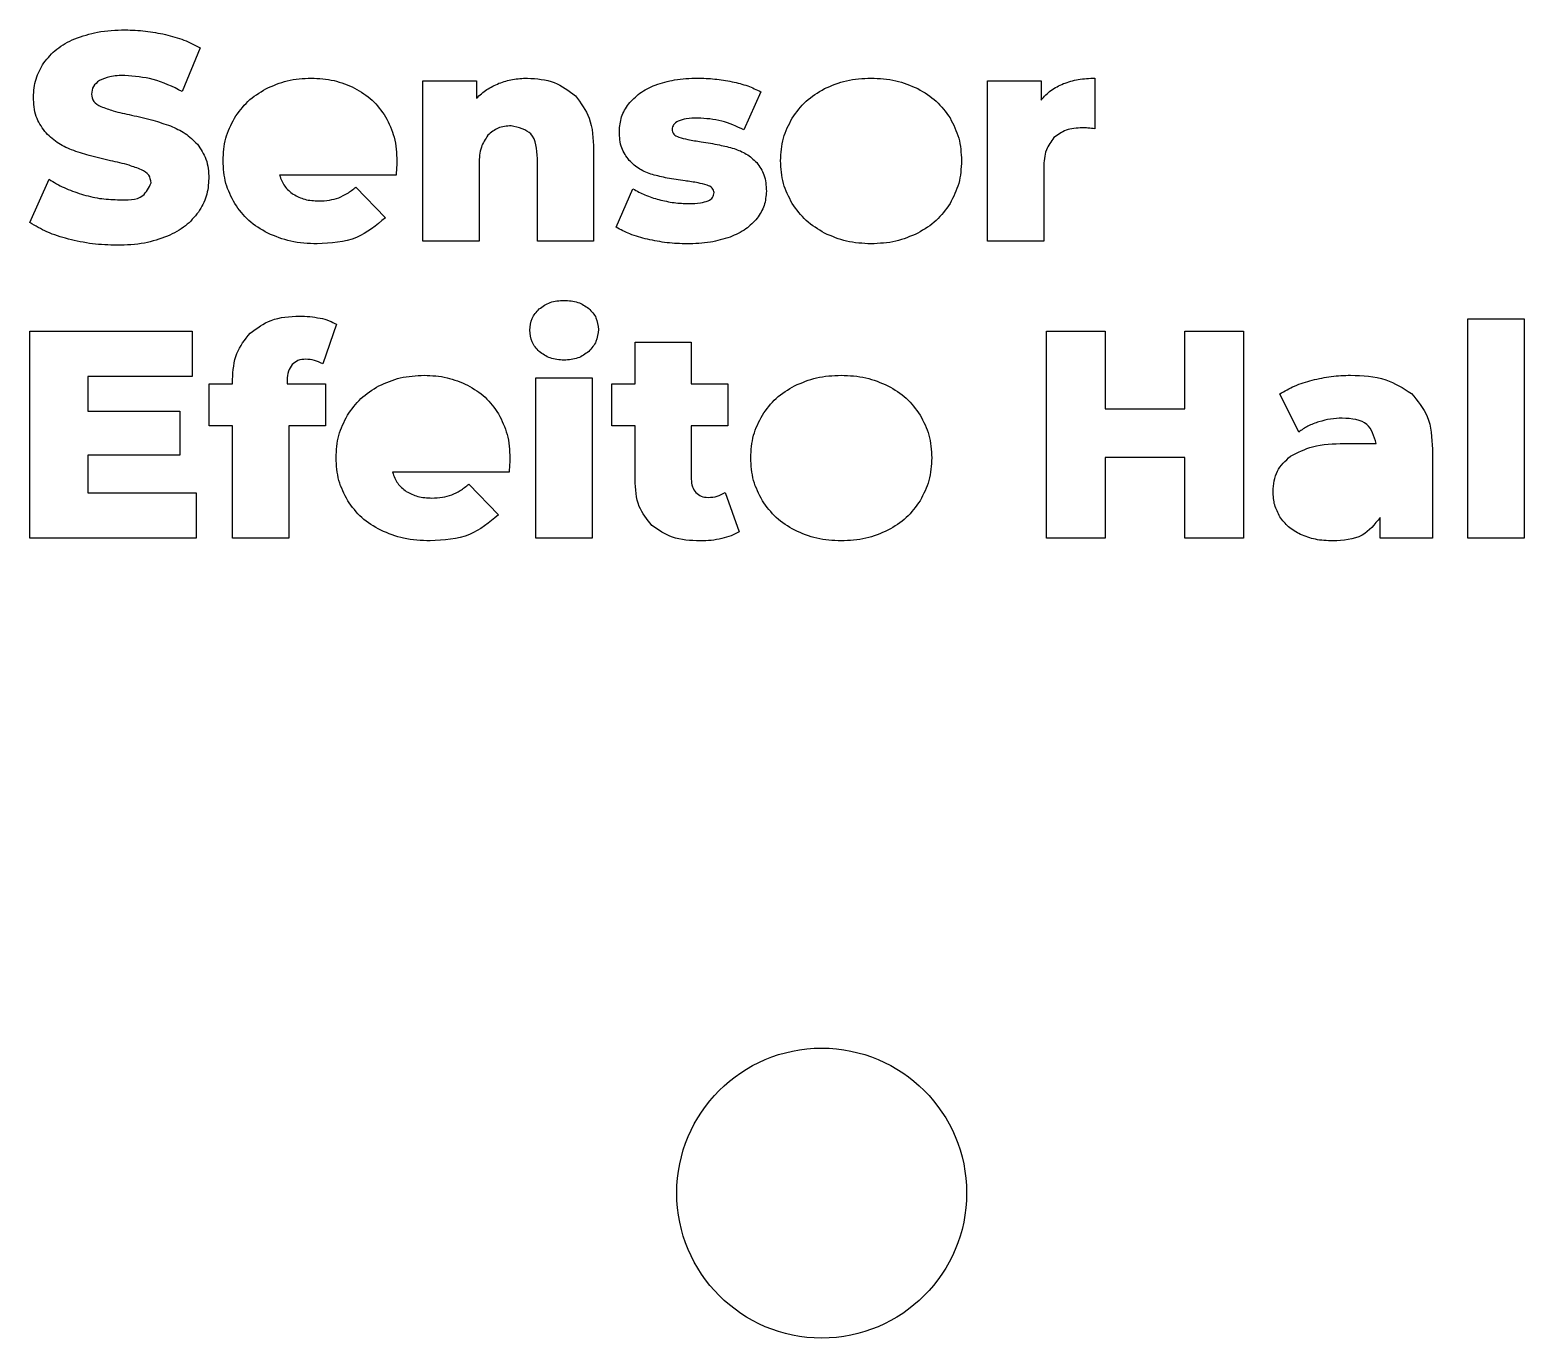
# Model space of a CAD drawing. Header units: millimetres. Extents: x -200 to 200, y -210 to 210.
# Drawn here: x -26.8 to 23.7, y -148.9 to -104.7 of the extents above; entities that cross this region are included whole.
import ezdxf

# ---------------------------------------------------------------- set-up
doc = ezdxf.new("R2010")
doc.units = ezdxf.units.MM
doc.layers.add('CUTOUTS', color=1, linetype='CONTINUOUS')

msp = doc.modelspace()

# ---------------------------------------------------------------- linework, layer by layer
at = {"layer": 'CUTOUTS'}
for p, q in [((-21.012, -105.293), (-21.622, -106.763)), ((-13.482, -111.823), (-13.482, -106.403)), ((-13.482, -106.403), (-11.672, -106.403)), ((-11.672, -106.403), (-11.672, -106.993)), ((5.608, -111.823), (5.608, -106.403)), ((5.608, -106.403), (7.418, -106.403)), ((7.418, -106.403), (7.418, -107.053)), ((9.238, -106.313), (9.238, -108.023)), ((-2.062, -106.773), (-2.632, -108.063)), ((-9.612, -111.823), (-9.612, -109.033)), ((-7.712, -108.723), (-7.712, -111.823)), ((-14.392, -109.593), (-18.332, -109.593)), ((-11.582, -109.203), (-11.582, -111.823)), ((7.508, -109.333), (7.508, -111.823)), ((-26.772, -111.193), (-26.122, -109.733)), ((-15.752, -109.993), (-14.752, -111.033)), ((-6.952, -111.353), (-6.382, -110.053)), ((-11.582, -111.823), (-13.482, -111.823)), ((-7.712, -111.823), (-9.612, -111.823)), ((7.508, -111.823), (5.608, -111.823)), ((-16.402, -114.633), (-16.872, -115.973)), ((21.848, -114.443), (23.748, -114.443)), ((21.848, -121.863), (21.848, -114.443)), ((23.748, -114.443), (23.748, -121.863)), ((-26.772, -121.863), (-26.772, -114.863)), ((-26.772, -114.863), (-21.282, -114.863)), ((-21.282, -114.863), (-21.282, -116.393)), ((7.598, -121.863), (7.598, -114.863)), ((7.598, -114.863), (9.578, -114.863)), ((9.578, -114.863), (9.578, -117.493)), ((12.278, -117.493), (12.278, -114.863)), ((12.278, -114.863), (14.258, -114.863)), ((14.258, -114.863), (14.258, -121.863)), ((-6.312, -115.233), (-4.412, -115.233)), ((-6.312, -116.643), (-6.312, -115.233)), ((-4.412, -115.233), (-4.412, -116.643)), ((-21.282, -116.393), (-24.812, -116.393)), ((-24.812, -116.393), (-24.812, -117.573)), ((-20.712, -118.063), (-20.712, -116.643)), ((-20.712, -116.643), (-19.922, -116.643)), ((-19.922, -116.643), (-19.922, -116.503)), ((-18.072, -116.523), (-18.072, -116.643)), ((-18.072, -116.643), (-16.782, -116.643)), ((-16.782, -116.643), (-16.782, -118.063)), ((-9.662, -121.863), (-9.662, -116.443)), ((-9.662, -116.443), (-7.762, -116.443)), ((-7.762, -116.443), (-7.762, -121.863)), ((-7.102, -118.063), (-7.102, -116.643)), ((-7.102, -116.643), (-6.312, -116.643)), ((-4.412, -116.643), (-3.172, -116.643)), ((-3.172, -116.643), (-3.172, -118.063)), ((16.128, -118.273), (15.488, -116.983)), ((-24.812, -117.573), (-21.702, -117.573)), ((-21.702, -117.573), (-21.702, -119.053)), ((9.578, -117.493), (12.278, -117.493)), ((-19.922, -118.063), (-20.712, -118.063)), ((-19.922, -121.863), (-19.922, -118.063)), ((-16.782, -118.063), (-18.022, -118.063)), ((-18.022, -118.063), (-18.022, -121.863)), ((-6.312, -118.063), (-7.102, -118.063)), ((-6.312, -119.883), (-6.312, -118.063)), ((-3.172, -118.063), (-4.412, -118.063)), ((-4.412, -118.063), (-4.412, -119.863)), ((17.668, -118.663), (18.748, -118.663)), ((-21.702, -119.053), (-24.812, -119.053)), ((-24.812, -119.053), (-24.812, -120.333)), ((12.278, -119.133), (9.578, -119.133)), ((9.578, -119.133), (9.578, -121.863)), ((12.278, -121.863), (12.278, -119.133)), ((20.648, -118.853), (20.648, -121.863)), ((-10.572, -119.633), (-14.512, -119.633)), ((-11.932, -120.033), (-10.932, -121.073)), ((-24.812, -120.333), (-21.152, -120.333)), ((-21.152, -120.333), (-21.152, -121.863)), ((-3.262, -120.313), (-2.792, -121.643)), ((18.878, -121.863), (18.878, -121.163)), ((-21.152, -121.863), (-26.772, -121.863)), ((-18.022, -121.863), (-19.922, -121.863)), ((-7.762, -121.863), (-9.662, -121.863)), ((9.578, -121.863), (7.598, -121.863)), ((14.258, -121.863), (12.278, -121.863)), ((20.648, -121.863), (18.878, -121.863)), ((23.748, -121.863), (21.848, -121.863))]:
    msp.add_line(p, q, dxfattribs=at)
msp.add_circle((0, -143.992), 4.9, dxfattribs=at)
for points, knots in [([(-26.302, -105.798), (-26.166, -105.633), (-25.878, -105.285), (-25.471, -105.088), (-25.257, -104.983)], [0, 0, 0, 0, 0.0634875, 0.1338945, 0.1338945, 0.1338945, 0.1338945]), ([(-25.257, -104.983), (-25.002, -104.896), (-24.45, -104.707), (-23.866, -104.692), (-23.552, -104.683)], [0, 0, 0, 0, 0.08058, 0.1740066, 0.1740066, 0.1740066, 0.1740066]), ([(-23.552, -104.683), (-23.323, -104.69), (-22.865, -104.703), (-22.416, -104.793), (-22.192, -104.838)], [0, 0, 0, 0, 0.0686095, 0.1371032, 0.1371032, 0.1371032, 0.1371032]), ([(-22.192, -104.838), (-21.979, -104.894), (-21.568, -105.001), (-21.193, -105.199), (-21.012, -105.293)], [0, 0, 0, 0, 0.065839, 0.126836, 0.126836, 0.126836, 0.126836]), ([(-26.652, -106.953), (-26.638, -106.746), (-26.61, -106.334), (-26.404, -105.976), (-26.302, -105.798)], [0, 0, 0, 0, 0.0615006, 0.1221055, 0.1221055, 0.1221055, 0.1221055]), ([(-24.422, -106.398), (-24.501, -106.459), (-24.652, -106.575), (-24.679, -106.763), (-24.692, -106.853)], [0, 0, 0, 0, 0.02854957, 0.05480701, 0.05480701, 0.05480701, 0.05480701]), ([(-23.562, -106.223), (-23.735, -106.225), (-24.034, -106.228), (-24.307, -106.348), (-24.422, -106.398)], [0, 0, 0, 0, 0.05118731, 0.0885673, 0.0885673, 0.0885673, 0.0885673]), ([(-21.622, -106.763), (-21.944, -106.606), (-22.559, -106.306), (-23.239, -106.25), (-23.562, -106.223)], [0, 0, 0, 0, 0.1065012, 0.2029507, 0.2029507, 0.2029507, 0.2029507]), ([(-18.792, -106.673), (-18.555, -106.568), (-18.068, -106.353), (-17.535, -106.327), (-17.262, -106.313)], [0, 0, 0, 0, 0.0771302, 0.1583801, 0.1583801, 0.1583801, 0.1583801]), ([(-17.262, -106.313), (-17.001, -106.326), (-16.491, -106.351), (-16.021, -106.551), (-15.792, -106.648)], [0, 0, 0, 0, 0.0777027, 0.1518399, 0.1518399, 0.1518399, 0.1518399]), ([(-11.672, -106.993), (-11.56, -106.89), (-11.334, -106.681), (-11.053, -106.553), (-10.912, -106.488)], [0, 0, 0, 0, 0.04553309, 0.09177042, 0.09177042, 0.09177042, 0.09177042]), ([(-10.912, -106.488), (-10.76, -106.437), (-10.449, -106.333), (-10.12, -106.32), (-9.952, -106.313)], [0, 0, 0, 0, 0.04783582, 0.09802693, 0.09802693, 0.09802693, 0.09802693]), ([(-9.952, -106.313), (-9.637, -106.334), (-9.034, -106.372), (-8.556, -106.739), (-8.327, -106.913)], [0, 0, 0, 0, 0.0923512, 0.1767277, 0.1767277, 0.1767277, 0.1767277]), ([(-6.532, -107.188), (-6.412, -107.059), (-6.155, -106.782), (-5.81, -106.629), (-5.627, -106.548)], [0, 0, 0, 0, 0.0526078, 0.1118799, 0.1118799, 0.1118799, 0.1118799]), ([(-5.627, -106.548), (-5.411, -106.48), (-4.948, -106.333), (-4.461, -106.32), (-4.202, -106.313)], [0, 0, 0, 0, 0.0677092, 0.1450578, 0.1450578, 0.1450578, 0.1450578]), ([(-4.202, -106.313), (-4.006, -106.318), (-3.613, -106.329), (-3.226, -106.398), (-3.032, -106.433)], [0, 0, 0, 0, 0.0588265, 0.1177676, 0.1177676, 0.1177676, 0.1177676]), ([(-3.032, -106.433), (-2.852, -106.475), (-2.516, -106.552), (-2.206, -106.703), (-2.062, -106.773)], [0, 0, 0, 0, 0.055189, 0.103088, 0.103088, 0.103088, 0.103088]), ([(0.093, -106.668), (0.336, -106.565), (0.84, -106.351), (1.386, -106.326), (1.668, -106.313)], [0, 0, 0, 0, 0.0787615, 0.1626078, 0.1626078, 0.1626078, 0.1626078]), ([(1.668, -106.313), (1.95, -106.326), (2.498, -106.352), (3.003, -106.565), (3.248, -106.668)], [0, 0, 0, 0, 0.0839702, 0.163085, 0.163085, 0.163085, 0.163085]), ([(7.418, -107.053), (7.523, -106.937), (7.737, -106.701), (8.026, -106.567), (8.173, -106.498)], [0, 0, 0, 0, 0.04649765, 0.09455265, 0.09455265, 0.09455265, 0.09455265]), ([(8.173, -106.498), (8.338, -106.445), (8.684, -106.331), (9.047, -106.32), (9.238, -106.313)], [0, 0, 0, 0, 0.051769, 0.1085825, 0.1085825, 0.1085825, 0.1085825]), ([(-26.272, -108.113), (-26.383, -107.95), (-26.62, -107.601), (-26.641, -107.179), (-26.652, -106.953)], [0, 0, 0, 0, 0.057987, 0.1241724, 0.1241724, 0.1241724, 0.1241724]), ([(-24.692, -106.853), (-24.675, -106.942), (-24.639, -107.134), (-24.465, -107.225), (-24.372, -107.273)], [0, 0, 0, 0, 0.02577306, 0.05547574, 0.05547574, 0.05547574, 0.05547574]), ([(-19.857, -107.668), (-19.716, -107.468), (-19.43, -107.062), (-19.006, -106.804), (-18.792, -106.673)], [0, 0, 0, 0, 0.072876, 0.1471299, 0.1471299, 0.1471299, 0.1471299]), ([(-15.792, -106.648), (-15.584, -106.773), (-15.166, -107.021), (-14.887, -107.419), (-14.747, -107.618)], [0, 0, 0, 0, 0.0719498, 0.1440253, 0.1440253, 0.1440253, 0.1440253]), ([(-8.327, -106.913), (-8.148, -107.155), (-7.753, -107.69), (-7.727, -108.358), (-7.712, -108.723)], [0, 0, 0, 0, 0.0882615, 0.1951233, 0.1951233, 0.1951233, 0.1951233]), ([(-0.997, -107.663), (-0.852, -107.461), (-0.559, -107.053), (-0.126, -106.798), (0.093, -106.668)], [0, 0, 0, 0, 0.073782, 0.1490207, 0.1490207, 0.1490207, 0.1490207]), ([(3.248, -106.668), (3.467, -106.797), (3.9, -107.051), (4.193, -107.458), (4.338, -107.658)], [0, 0, 0, 0, 0.0753744, 0.148708, 0.148708, 0.148708, 0.148708]), ([(-24.372, -107.273), (-24.234, -107.324), (-23.898, -107.446), (-23.548, -107.52), (-23.342, -107.563)], [0, 0, 0, 0, 0.0441149, 0.1071159, 0.1071159, 0.1071159, 0.1071159]), ([(-23.342, -107.563), (-23.097, -107.617), (-22.649, -107.716), (-22.214, -107.862), (-22.017, -107.928)], [0, 0, 0, 0, 0.0752191, 0.137522, 0.137522, 0.137522, 0.137522]), ([(-6.842, -108.113), (-6.83, -107.945), (-6.804, -107.611), (-6.623, -107.329), (-6.532, -107.188)], [0, 0, 0, 0, 0.04973253, 0.09894593, 0.09894593, 0.09894593, 0.09894593]), ([(-22.017, -107.928), (-21.848, -108.003), (-21.506, -108.154), (-21.241, -108.417), (-21.107, -108.548)], [0, 0, 0, 0, 0.0551232, 0.1109315, 0.1109315, 0.1109315, 0.1109315]), ([(-20.242, -109.103), (-20.227, -108.846), (-20.199, -108.341), (-19.969, -107.89), (-19.857, -107.668)], [0, 0, 0, 0, 0.076483, 0.1500147, 0.1500147, 0.1500147, 0.1500147]), ([(-14.747, -107.618), (-14.635, -107.846), (-14.401, -108.319), (-14.375, -108.848), (-14.362, -109.123)], [0, 0, 0, 0, 0.0751443, 0.1568383, 0.1568383, 0.1568383, 0.1568383]), ([(-10.502, -107.923), (-10.656, -107.935), (-10.952, -107.957), (-11.178, -108.15), (-11.287, -108.243)], [0, 0, 0, 0, 0.04484443, 0.08676858, 0.08676858, 0.08676858, 0.08676858]), ([(-9.612, -109.033), (-9.634, -108.71), (-9.675, -108.117), (-10.243, -107.984), (-10.502, -107.923)], [0, 0, 0, 0, 0.086172, 0.1584605, 0.1584605, 0.1584605, 0.1584605]), ([(-4.852, -107.768), (-4.913, -107.803), (-5.024, -107.865), (-5.05, -107.988), (-5.062, -108.043)], [0, 0, 0, 0, 0.01987672, 0.03612336, 0.03612336, 0.03612336, 0.03612336]), ([(-5.062, -108.043), (-5.05, -108.103), (-5.023, -108.232), (-4.899, -108.282), (-4.832, -108.308)], [0, 0, 0, 0, 0.01711955, 0.03724927, 0.03724927, 0.03724927, 0.03724927]), ([(-4.192, -107.663), (-4.324, -107.664), (-4.55, -107.665), (-4.763, -107.738), (-4.852, -107.768)], [0, 0, 0, 0, 0.03908828, 0.06721322, 0.06721322, 0.06721322, 0.06721322]), ([(-2.632, -108.063), (-2.878, -107.947), (-3.372, -107.712), (-3.918, -107.68), (-4.192, -107.663)], [0, 0, 0, 0, 0.0807775, 0.1623923, 0.1623923, 0.1623923, 0.1623923]), ([(-1.392, -109.103), (-1.377, -108.845), (-1.347, -108.337), (-1.112, -107.886), (-0.997, -107.663)], [0, 0, 0, 0, 0.0766388, 0.1508119, 0.1508119, 0.1508119, 0.1508119]), ([(4.338, -107.658), (4.452, -107.88), (4.684, -108.334), (4.713, -108.843), (4.728, -109.103)], [0, 0, 0, 0, 0.0739093, 0.1511521, 0.1511521, 0.1511521, 0.1511521]), ([(8.808, -107.993), (8.62, -108.003), (8.269, -108.021), (7.985, -108.227), (7.853, -108.323)], [0, 0, 0, 0, 0.0549972, 0.1029955, 0.1029955, 0.1029955, 0.1029955]), ([(9.238, -108.023), (9.159, -108.015), (9.016, -107.999), (8.872, -107.995), (8.808, -107.993)], [0, 0, 0, 0, 0.02385617, 0.04312093, 0.04312093, 0.04312093, 0.04312093]), ([(-25.362, -108.738), (-25.533, -108.663), (-25.876, -108.513), (-26.14, -108.247), (-26.272, -108.113)], [0, 0, 0, 0, 0.0554026, 0.1112715, 0.1112715, 0.1112715, 0.1112715]), ([(-21.107, -108.548), (-20.995, -108.71), (-20.755, -109.056), (-20.734, -109.478), (-20.722, -109.703)], [0, 0, 0, 0, 0.057847, 0.1239268, 0.1239268, 0.1239268, 0.1239268]), ([(-11.287, -108.243), (-11.373, -108.373), (-11.565, -108.662), (-11.576, -109.011), (-11.582, -109.203)], [0, 0, 0, 0, 0.0457113, 0.1021948, 0.1021948, 0.1021948, 0.1021948]), ([(-6.512, -109.093), (-6.608, -108.958), (-6.816, -108.666), (-6.833, -108.307), (-6.842, -108.113)], [0, 0, 0, 0, 0.04875, 0.1053545, 0.1053545, 0.1053545, 0.1053545]), ([(-4.832, -108.308), (-4.731, -108.335), (-4.481, -108.402), (-4.225, -108.44), (-4.072, -108.463)], [0, 0, 0, 0, 0.03143863, 0.07761512, 0.07761512, 0.07761512, 0.07761512]), ([(-4.072, -108.463), (-3.867, -108.496), (-3.493, -108.554), (-3.128, -108.65), (-2.962, -108.693)], [0, 0, 0, 0, 0.0621862, 0.113422, 0.113422, 0.113422, 0.113422]), ([(7.853, -108.323), (7.752, -108.457), (7.53, -108.755), (7.516, -109.128), (7.508, -109.333)], [0, 0, 0, 0, 0.0491179, 0.1089924, 0.1089924, 0.1089924, 0.1089924]), ([(-24.042, -109.103), (-24.285, -109.049), (-24.731, -108.95), (-25.165, -108.805), (-25.362, -108.738)], [0, 0, 0, 0, 0.0746116, 0.1370337, 0.1370337, 0.1370337, 0.1370337]), ([(-22.997, -109.408), (-23.138, -109.356), (-23.478, -109.229), (-23.833, -109.15), (-24.042, -109.103)], [0, 0, 0, 0, 0.04491, 0.1089698, 0.1089698, 0.1089698, 0.1089698]), ([(-19.847, -110.553), (-19.962, -110.33), (-20.197, -109.876), (-20.227, -109.364), (-20.242, -109.103)], [0, 0, 0, 0, 0.0744023, 0.151785, 0.151785, 0.151785, 0.151785]), ([(-5.727, -109.573), (-5.874, -109.521), (-6.169, -109.415), (-6.397, -109.201), (-6.512, -109.093)], [0, 0, 0, 0, 0.0462374, 0.0928771, 0.0928771, 0.0928771, 0.0928771]), ([(-2.962, -108.693), (-2.82, -108.746), (-2.533, -108.853), (-2.31, -109.063), (-2.197, -109.168)], [0, 0, 0, 0, 0.04504345, 0.09086553, 0.09086553, 0.09086553, 0.09086553]), ([(-0.997, -110.553), (-1.112, -110.33), (-1.347, -109.876), (-1.377, -109.364), (-1.392, -109.103)], [0, 0, 0, 0, 0.0744023, 0.151785, 0.151785, 0.151785, 0.151785]), ([(4.728, -109.103), (4.713, -109.364), (4.684, -109.875), (4.452, -110.33), (4.338, -110.553)], [0, 0, 0, 0, 0.0773668, 0.1516207, 0.1516207, 0.1516207, 0.1516207]), ([(-22.672, -109.853), (-22.688, -109.759), (-22.723, -109.558), (-22.903, -109.46), (-22.997, -109.408)], [0, 0, 0, 0, 0.02735931, 0.0578844, 0.0578844, 0.0578844, 0.0578844]), ([(-18.332, -109.593), (-18.284, -109.725), (-18.188, -109.983), (-17.973, -110.154), (-17.867, -110.238)], [0, 0, 0, 0, 0.04109629, 0.08088521, 0.08088521, 0.08088521, 0.08088521]), ([(-14.362, -109.123), (-14.365, -109.166), (-14.374, -109.323), (-14.384, -109.479), (-14.392, -109.593)], [0, 0, 0, 0, 0.01277207, 0.04709586, 0.04709586, 0.04709586, 0.04709586]), ([(-4.622, -109.783), (-4.823, -109.757), (-5.196, -109.707), (-5.56, -109.616), (-5.727, -109.573)], [0, 0, 0, 0, 0.0608325, 0.1125597, 0.1125597, 0.1125597, 0.1125597]), ([(-2.197, -109.168), (-2.103, -109.302), (-1.898, -109.589), (-1.881, -109.943), (-1.872, -110.133)], [0, 0, 0, 0, 0.0480212, 0.1037418, 0.1037418, 0.1037418, 0.1037418]), ([(-26.122, -109.733), (-25.956, -109.833), (-25.611, -110.039), (-25.23, -110.167), (-25.032, -110.233)], [0, 0, 0, 0, 0.0579617, 0.1202278, 0.1202278, 0.1202278, 0.1202278]), ([(-23.812, -110.423), (-23.488, -110.437), (-22.972, -110.457), (-22.753, -110.017), (-22.672, -109.853)], [0, 0, 0, 0, 0.0866794, 0.1380585, 0.1380585, 0.1380585, 0.1380585]), ([(-20.722, -109.703), (-20.737, -109.908), (-20.765, -110.315), (-20.97, -110.668), (-21.072, -110.843)], [0, 0, 0, 0, 0.0606347, 0.1206768, 0.1206768, 0.1206768, 0.1206768]), ([(-16.327, -110.353), (-16.23, -110.309), (-16.022, -110.214), (-15.846, -110.07), (-15.752, -109.993)], [0, 0, 0, 0, 0.03208801, 0.06808821, 0.06808821, 0.06808821, 0.06808821]), ([(-6.382, -110.053), (-6.249, -110.127), (-5.97, -110.282), (-5.663, -110.372), (-5.502, -110.418)], [0, 0, 0, 0, 0.04544946, 0.09553195, 0.09553195, 0.09553195, 0.09553195]), ([(-3.877, -109.928), (-3.978, -109.902), (-4.223, -109.839), (-4.474, -109.804), (-4.622, -109.783)], [0, 0, 0, 0, 0.0312575, 0.07595413, 0.07595413, 0.07595413, 0.07595413]), ([(-3.642, -110.183), (-3.656, -110.127), (-3.685, -110), (-3.809, -109.954), (-3.877, -109.928)], [0, 0, 0, 0, 0.01645923, 0.03678534, 0.03678534, 0.03678534, 0.03678534]), ([(-1.872, -110.133), (-1.885, -110.299), (-1.911, -110.63), (-2.092, -110.909), (-2.182, -111.048)], [0, 0, 0, 0, 0.04899188, 0.09798511, 0.09798511, 0.09798511, 0.09798511]), ([(-25.032, -110.233), (-24.828, -110.289), (-24.429, -110.398), (-24.015, -110.415), (-23.812, -110.423)], [0, 0, 0, 0, 0.0631293, 0.1238155, 0.1238155, 0.1238155, 0.1238155]), ([(-18.732, -111.553), (-18.957, -111.424), (-19.4, -111.169), (-19.7, -110.756), (-19.847, -110.553)], [0, 0, 0, 0, 0.0770002, 0.1512776, 0.1512776, 0.1512776, 0.1512776]), ([(-17.867, -110.238), (-17.74, -110.304), (-17.469, -110.444), (-17.164, -110.457), (-17.002, -110.463)], [0, 0, 0, 0, 0.04237964, 0.09033562, 0.09033562, 0.09033562, 0.09033562]), ([(-17.002, -110.463), (-16.88, -110.46), (-16.65, -110.454), (-16.43, -110.385), (-16.327, -110.353)], [0, 0, 0, 0, 0.03647873, 0.06867861, 0.06867861, 0.06867861, 0.06867861]), ([(-5.502, -110.418), (-5.334, -110.458), (-5.001, -110.536), (-4.66, -110.548), (-4.492, -110.553)], [0, 0, 0, 0, 0.0517502, 0.1021134, 0.1021134, 0.1021134, 0.1021134]), ([(-4.492, -110.553), (-4.36, -110.553), (-4.136, -110.553), (-3.924, -110.486), (-3.837, -110.458)], [0, 0, 0, 0, 0.03944663, 0.06652576, 0.06652576, 0.06652576, 0.06652576]), ([(-3.837, -110.458), (-3.78, -110.425), (-3.673, -110.362), (-3.652, -110.241), (-3.642, -110.183)], [0, 0, 0, 0, 0.01868228, 0.03528898, 0.03528898, 0.03528898, 0.03528898]), ([(0.098, -111.553), (-0.122, -111.423), (-0.556, -111.165), (-0.851, -110.756), (-0.997, -110.553)], [0, 0, 0, 0, 0.0757603, 0.1497182, 0.1497182, 0.1497182, 0.1497182]), ([(4.338, -110.553), (4.193, -110.756), (3.901, -111.166), (3.467, -111.423), (3.248, -111.553)], [0, 0, 0, 0, 0.0737196, 0.149377, 0.149377, 0.149377, 0.149377]), ([(-21.072, -110.843), (-21.209, -111.007), (-21.5, -111.355), (-21.907, -111.553), (-22.122, -111.658)], [0, 0, 0, 0, 0.0633923, 0.1342493, 0.1342493, 0.1342493, 0.1342493]), ([(-14.752, -111.033), (-15.062, -111.29), (-15.729, -111.842), (-16.597, -111.888), (-17.062, -111.913)], [0, 0, 0, 0, 0.1175311, 0.2530784, 0.2530784, 0.2530784, 0.2530784]), ([(-2.182, -111.048), (-2.304, -111.178), (-2.562, -111.455), (-2.912, -111.604), (-3.097, -111.683)], [0, 0, 0, 0, 0.0527034, 0.1124668, 0.1124668, 0.1124668, 0.1124668]), ([(-25.472, -111.753), (-25.719, -111.683), (-26.176, -111.552), (-26.584, -111.307), (-26.772, -111.193)], [0, 0, 0, 0, 0.0765278, 0.1420907, 0.1420907, 0.1420907, 0.1420907]), ([(-17.062, -111.913), (-17.364, -111.901), (-17.942, -111.878), (-18.476, -111.658), (-18.732, -111.553)], [0, 0, 0, 0, 0.0897027, 0.1720073, 0.1720073, 0.1720073, 0.1720073]), ([(-5.892, -111.758), (-6.094, -111.707), (-6.463, -111.614), (-6.8, -111.435), (-6.952, -111.353)], [0, 0, 0, 0, 0.062127, 0.1138391, 0.1138391, 0.1138391, 0.1138391]), ([(1.668, -111.913), (1.388, -111.9), (0.843, -111.874), (0.342, -111.658), (0.098, -111.553)], [0, 0, 0, 0, 0.0832378, 0.1622447, 0.1622447, 0.1622447, 0.1622447]), ([(3.248, -111.553), (3.003, -111.658), (2.499, -111.875), (1.95, -111.9), (1.668, -111.913)], [0, 0, 0, 0, 0.0792418, 0.1632253, 0.1632253, 0.1632253, 0.1632253]), ([(-23.822, -111.963), (-24.103, -111.955), (-24.659, -111.938), (-25.202, -111.815), (-25.472, -111.753)], [0, 0, 0, 0, 0.0839144, 0.1666769, 0.1666769, 0.1666769, 0.1666769]), ([(-22.122, -111.658), (-22.378, -111.747), (-22.928, -111.938), (-23.511, -111.955), (-23.822, -111.963)], [0, 0, 0, 0, 0.0808055, 0.1736192, 0.1736192, 0.1736192, 0.1736192]), ([(-4.552, -111.913), (-4.778, -111.907), (-5.229, -111.894), (-5.671, -111.804), (-5.892, -111.758)], [0, 0, 0, 0, 0.0676113, 0.1351196, 0.1351196, 0.1351196, 0.1351196]), ([(-3.097, -111.683), (-3.318, -111.75), (-3.792, -111.894), (-4.287, -111.907), (-4.552, -111.913)], [0, 0, 0, 0, 0.0688218, 0.1479062, 0.1479062, 0.1479062, 0.1479062]), ([(-9.872, -114.833), (-9.859, -114.696), (-9.832, -114.42), (-9.646, -114.216), (-9.552, -114.113)], [0, 0, 0, 0, 0.04030196, 0.08070313, 0.08070313, 0.08070313, 0.08070313]), ([(-9.552, -114.113), (-9.433, -114.029), (-9.182, -113.851), (-8.874, -113.833), (-8.712, -113.823)], [0, 0, 0, 0, 0.04291929, 0.09047523, 0.09047523, 0.09047523, 0.09047523]), ([(-8.712, -113.823), (-8.551, -113.832), (-8.245, -113.848), (-7.992, -114.018), (-7.872, -114.098)], [0, 0, 0, 0, 0.04750009, 0.08986039, 0.08986039, 0.08986039, 0.08986039]), ([(-7.872, -114.098), (-7.779, -114.197), (-7.591, -114.395), (-7.565, -114.667), (-7.552, -114.803)], [0, 0, 0, 0, 0.03950185, 0.07943631, 0.07943631, 0.07943631, 0.07943631]), ([(-19.327, -114.933), (-19.098, -114.765), (-18.605, -114.401), (-17.991, -114.37), (-17.662, -114.353)], [0, 0, 0, 0, 0.0835861, 0.1798099, 0.1798099, 0.1798099, 0.1798099]), ([(-17.662, -114.353), (-17.544, -114.356), (-17.308, -114.362), (-17.077, -114.403), (-16.962, -114.423)], [0, 0, 0, 0, 0.03554316, 0.07044034, 0.07044034, 0.07044034, 0.07044034]), ([(-16.962, -114.423), (-16.857, -114.448), (-16.661, -114.493), (-16.484, -114.589), (-16.402, -114.633)], [0, 0, 0, 0, 0.03221112, 0.06005114, 0.06005114, 0.06005114, 0.06005114]), ([(-19.922, -116.503), (-19.903, -116.196), (-19.865, -115.61), (-19.501, -115.151), (-19.327, -114.933)], [0, 0, 0, 0, 0.0899879, 0.1715321, 0.1715321, 0.1715321, 0.1715321]), ([(-9.552, -115.553), (-9.646, -115.451), (-9.832, -115.246), (-9.859, -114.971), (-9.872, -114.833)], [0, 0, 0, 0, 0.04040112, 0.08070308, 0.08070308, 0.08070308, 0.08070308]), ([(-7.552, -114.803), (-7.565, -114.947), (-7.59, -115.23), (-7.779, -115.443), (-7.872, -115.548)], [0, 0, 0, 0, 0.04189592, 0.08300416, 0.08300416, 0.08300416, 0.08300416]), ([(-8.712, -115.843), (-8.874, -115.834), (-9.182, -115.816), (-9.433, -115.638), (-9.552, -115.553)], [0, 0, 0, 0, 0.04755594, 0.09047524, 0.09047524, 0.09047524, 0.09047524]), ([(-7.872, -115.548), (-7.991, -115.634), (-8.241, -115.815), (-8.55, -115.834), (-8.712, -115.843)], [0, 0, 0, 0, 0.04311053, 0.09068557, 0.09068557, 0.09068557, 0.09068557]), ([(-17.907, -115.993), (-17.955, -116.065), (-18.062, -116.225), (-18.068, -116.418), (-18.072, -116.523)], [0, 0, 0, 0, 0.02545983, 0.05648525, 0.05648525, 0.05648525, 0.05648525]), ([(-17.442, -115.813), (-17.535, -115.819), (-17.71, -115.83), (-17.844, -115.941), (-17.907, -115.993)], [0, 0, 0, 0, 0.02700259, 0.05102892, 0.05102892, 0.05102892, 0.05102892]), ([(-16.872, -115.973), (-16.965, -115.927), (-17.144, -115.836), (-17.345, -115.821), (-17.442, -115.813)], [0, 0, 0, 0, 0.03069314, 0.05972, 0.05972, 0.05972, 0.05972]), ([(-14.972, -116.713), (-14.735, -116.608), (-14.248, -116.393), (-13.715, -116.367), (-13.442, -116.353)], [0, 0, 0, 0, 0.0771302, 0.1583801, 0.1583801, 0.1583801, 0.1583801]), ([(-13.442, -116.353), (-13.181, -116.366), (-12.671, -116.391), (-12.201, -116.591), (-11.972, -116.688)], [0, 0, 0, 0, 0.0777027, 0.1518399, 0.1518399, 0.1518399, 0.1518399]), ([(-11.972, -116.688), (-11.764, -116.813), (-11.346, -117.061), (-11.067, -117.459), (-10.927, -117.658)], [0, 0, 0, 0, 0.0719497, 0.1440253, 0.1440253, 0.1440253, 0.1440253]), ([(-0.917, -116.708), (-0.674, -116.605), (-0.17, -116.391), (0.376, -116.366), (0.658, -116.353)], [0, 0, 0, 0, 0.0787615, 0.1626078, 0.1626078, 0.1626078, 0.1626078]), ([(0.658, -116.353), (0.94, -116.366), (1.488, -116.392), (1.993, -116.605), (2.238, -116.708)], [0, 0, 0, 0, 0.0839702, 0.163085, 0.163085, 0.163085, 0.163085]), ([(15.488, -116.983), (15.651, -116.888), (15.996, -116.686), (16.38, -116.576), (16.583, -116.518)], [0, 0, 0, 0, 0.0565366, 0.119387, 0.119387, 0.119387, 0.119387]), ([(16.583, -116.518), (16.797, -116.47), (17.224, -116.375), (17.661, -116.36), (17.878, -116.353)], [0, 0, 0, 0, 0.065799, 0.1308051, 0.1308051, 0.1308051, 0.1308051]), ([(17.878, -116.353), (18.286, -116.367), (19.03, -116.393), (19.656, -116.79), (19.938, -116.968)], [0, 0, 0, 0, 0.1199891, 0.2184599, 0.2184599, 0.2184599, 0.2184599]), ([(-16.037, -117.708), (-15.896, -117.508), (-15.61, -117.102), (-15.186, -116.844), (-14.972, -116.713)], [0, 0, 0, 0, 0.072876, 0.14713, 0.14713, 0.14713, 0.14713]), ([(-2.007, -117.703), (-1.862, -117.501), (-1.569, -117.093), (-1.136, -116.838), (-0.917, -116.708)], [0, 0, 0, 0, 0.073782, 0.1490207, 0.1490207, 0.1490207, 0.1490207]), ([(2.238, -116.708), (2.457, -116.837), (2.89, -117.091), (3.183, -117.498), (3.328, -117.698)], [0, 0, 0, 0, 0.0753744, 0.148708, 0.148708, 0.148708, 0.148708]), ([(19.938, -116.968), (20.144, -117.216), (20.597, -117.759), (20.63, -118.468), (20.648, -118.853)], [0, 0, 0, 0, 0.0943404, 0.2063804, 0.2063804, 0.2063804, 0.2063804]), ([(-16.422, -119.143), (-16.407, -118.886), (-16.379, -118.381), (-16.149, -117.93), (-16.037, -117.708)], [0, 0, 0, 0, 0.076483, 0.1500147, 0.1500147, 0.1500147, 0.1500147]), ([(-10.927, -117.658), (-10.815, -117.886), (-10.581, -118.359), (-10.555, -118.888), (-10.542, -119.163)], [0, 0, 0, 0, 0.0751443, 0.1568383, 0.1568383, 0.1568383, 0.1568383]), ([(-2.402, -119.143), (-2.387, -118.885), (-2.357, -118.377), (-2.122, -117.926), (-2.007, -117.703)], [0, 0, 0, 0, 0.0766388, 0.1508119, 0.1508119, 0.1508119, 0.1508119]), ([(3.328, -117.698), (3.442, -117.92), (3.674, -118.374), (3.703, -118.883), (3.718, -119.143)], [0, 0, 0, 0, 0.0739093, 0.1511521, 0.1511521, 0.1511521, 0.1511521]), ([(16.808, -117.928), (16.682, -117.972), (16.439, -118.057), (16.229, -118.203), (16.128, -118.273)], [0, 0, 0, 0, 0.0398783, 0.07656821, 0.07656821, 0.07656821, 0.07656821]), ([(17.598, -117.803), (17.466, -117.809), (17.198, -117.82), (16.939, -117.892), (16.808, -117.928)], [0, 0, 0, 0, 0.0393741, 0.08021478, 0.08021478, 0.08021478, 0.08021478]), ([(18.748, -118.663), (18.672, -118.413), (18.506, -117.861), (17.919, -117.824), (17.598, -117.803)], [0, 0, 0, 0, 0.0716715, 0.158137, 0.158137, 0.158137, 0.158137]), ([(15.848, -119.088), (16.093, -118.965), (16.663, -118.679), (17.304, -118.669), (17.668, -118.663)], [0, 0, 0, 0, 0.0814923, 0.1890188, 0.1890188, 0.1890188, 0.1890188]), ([(-16.027, -120.593), (-16.142, -120.37), (-16.377, -119.916), (-16.407, -119.404), (-16.422, -119.143)], [0, 0, 0, 0, 0.0744023, 0.151785, 0.151785, 0.151785, 0.151785]), ([(-10.542, -119.163), (-10.545, -119.206), (-10.554, -119.363), (-10.564, -119.519), (-10.572, -119.633)], [0, 0, 0, 0, 0.01277207, 0.04709586, 0.04709586, 0.04709586, 0.04709586]), ([(-2.007, -120.593), (-2.122, -120.37), (-2.357, -119.916), (-2.387, -119.404), (-2.402, -119.143)], [0, 0, 0, 0, 0.0744023, 0.151785, 0.151785, 0.151785, 0.151785]), ([(3.718, -119.143), (3.703, -119.404), (3.674, -119.915), (3.442, -120.37), (3.328, -120.593)], [0, 0, 0, 0, 0.0773668, 0.1516207, 0.1516207, 0.1516207, 0.1516207]), ([(15.258, -120.283), (15.281, -120.042), (15.326, -119.568), (15.676, -119.247), (15.848, -119.088)], [0, 0, 0, 0, 0.0699479, 0.1375632, 0.1375632, 0.1375632, 0.1375632]), ([(-14.512, -119.633), (-14.464, -119.765), (-14.368, -120.023), (-14.153, -120.194), (-14.047, -120.278)], [0, 0, 0, 0, 0.04109634, 0.08088513, 0.08088513, 0.08088513, 0.08088513]), ([(-12.507, -120.393), (-12.41, -120.349), (-12.202, -120.254), (-12.026, -120.11), (-11.932, -120.033)], [0, 0, 0, 0, 0.03208801, 0.06808821, 0.06808821, 0.06808821, 0.06808821]), ([(-5.742, -121.433), (-5.908, -121.227), (-6.27, -120.777), (-6.297, -120.197), (-6.312, -119.883)], [0, 0, 0, 0, 0.0775894, 0.1689575, 0.1689575, 0.1689575, 0.1689575]), ([(-4.412, -119.863), (-4.408, -119.953), (-4.399, -120.12), (-4.302, -120.255), (-4.257, -120.318)], [0, 0, 0, 0, 0.02616358, 0.04897312, 0.04897312, 0.04897312, 0.04897312]), ([(-14.912, -121.593), (-15.137, -121.464), (-15.58, -121.209), (-15.88, -120.796), (-16.027, -120.593)], [0, 0, 0, 0, 0.0770001, 0.1512776, 0.1512776, 0.1512776, 0.1512776]), ([(-14.047, -120.278), (-13.92, -120.344), (-13.649, -120.484), (-13.344, -120.497), (-13.182, -120.503)], [0, 0, 0, 0, 0.04237969, 0.09033567, 0.09033567, 0.09033567, 0.09033567]), ([(-13.182, -120.503), (-13.06, -120.5), (-12.83, -120.494), (-12.61, -120.426), (-12.507, -120.393)], [0, 0, 0, 0, 0.03647885, 0.06867861, 0.06867861, 0.06867861, 0.06867861]), ([(-4.257, -120.318), (-4.2, -120.367), (-4.08, -120.467), (-3.923, -120.478), (-3.842, -120.483)], [0, 0, 0, 0, 0.02194671, 0.04568293, 0.04568293, 0.04568293, 0.04568293]), ([(-3.842, -120.483), (-3.737, -120.477), (-3.53, -120.465), (-3.35, -120.363), (-3.262, -120.313)], [0, 0, 0, 0, 0.03129012, 0.06114908, 0.06114908, 0.06114908, 0.06114908]), ([(-0.912, -121.593), (-1.132, -121.463), (-1.566, -121.205), (-1.861, -120.796), (-2.007, -120.593)], [0, 0, 0, 0, 0.0757603, 0.1497182, 0.1497182, 0.1497182, 0.1497182]), ([(3.328, -120.593), (3.183, -120.796), (2.891, -121.206), (2.457, -121.463), (2.238, -121.593)], [0, 0, 0, 0, 0.0737196, 0.149377, 0.149377, 0.149377, 0.149377]), ([(15.493, -121.138), (15.424, -121.007), (15.284, -120.74), (15.267, -120.438), (15.258, -120.283)], [0, 0, 0, 0, 0.04382525, 0.08957901, 0.08957901, 0.08957901, 0.08957901]), ([(-10.932, -121.073), (-11.242, -121.33), (-11.909, -121.882), (-12.777, -121.928), (-13.242, -121.953)], [0, 0, 0, 0, 0.1175311, 0.2530783, 0.2530783, 0.2530783, 0.2530783]), ([(16.188, -121.733), (16.045, -121.656), (15.771, -121.507), (15.583, -121.258), (15.493, -121.138)], [0, 0, 0, 0, 0.04795451, 0.09243955, 0.09243955, 0.09243955, 0.09243955]), ([(18.878, -121.163), (18.693, -121.393), (18.288, -121.899), (17.634, -121.934), (17.278, -121.953)], [0, 0, 0, 0, 0.0846808, 0.1861216, 0.1861216, 0.1861216, 0.1861216]), ([(-13.242, -121.953), (-13.544, -121.941), (-14.122, -121.918), (-14.656, -121.698), (-14.912, -121.593)], [0, 0, 0, 0, 0.0897026, 0.1720074, 0.1720074, 0.1720074, 0.1720074]), ([(-4.112, -121.953), (-4.435, -121.94), (-5.029, -121.916), (-5.519, -121.585), (-5.742, -121.433)], [0, 0, 0, 0, 0.094647, 0.1741239, 0.1741239, 0.1741239, 0.1741239]), ([(-2.792, -121.643), (-2.88, -121.691), (-3.065, -121.792), (-3.269, -121.845), (-3.377, -121.873)], [0, 0, 0, 0, 0.02973968, 0.06307265, 0.06307265, 0.06307265, 0.06307265]), ([(0.658, -121.953), (0.378, -121.94), (-0.167, -121.914), (-0.668, -121.698), (-0.912, -121.593)], [0, 0, 0, 0, 0.0832378, 0.1622447, 0.1622447, 0.1622447, 0.1622447]), ([(2.238, -121.593), (1.993, -121.698), (1.489, -121.915), (0.94, -121.94), (0.658, -121.953)], [0, 0, 0, 0, 0.0792418, 0.1632253, 0.1632253, 0.1632253, 0.1632253]), ([(17.278, -121.953), (17.08, -121.946), (16.704, -121.933), (16.353, -121.798), (16.188, -121.733)], [0, 0, 0, 0, 0.059007, 0.1118967, 0.1118967, 0.1118967, 0.1118967]), ([(-3.377, -121.873), (-3.496, -121.897), (-3.738, -121.945), (-3.986, -121.95), (-4.112, -121.953)], [0, 0, 0, 0, 0.03612646, 0.07405441, 0.07405441, 0.07405441, 0.07405441])]:
    msp.add_open_spline(points, degree=3, knots=knots, dxfattribs=at)

doc.saveas('drawing.dxf')
